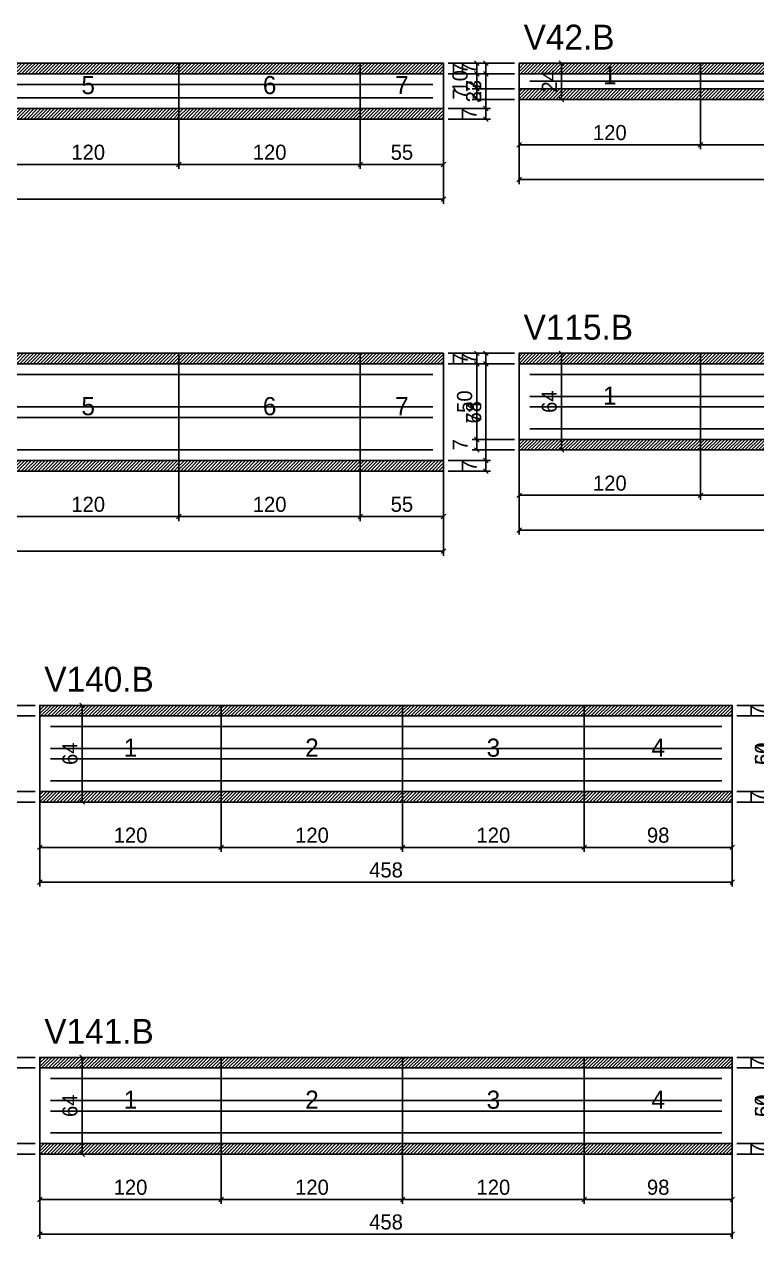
# Model space of a CAD drawing. Extents: x -9000 to 3070, y -4815 to 1250.
# Drawn here: x 701 to 1185, y -1024 to -220 of the extents above; entities that cross this region are included whole.
import ezdxf
from ezdxf.enums import TextEntityAlignment as Align

# ---------------------------------------------------------------- set-up
doc = ezdxf.new("R2010")
doc.units = 0
for name, color, linetype in [('5', 5, 'Continuous'), ('COTA', 241, 'Continuous'), ('NOMENCLATURA', 7, 'Continuous'), ('Painéis', 200, 'Continuous'), ('SARR_2.2x5', 40, 'Continuous'), ('SARR_2.2x7', 40, 'Continuous'), ('SCO-___-LAJ', 224, 'Continuous')]:
    doc.layers.add(name, color=color, linetype=linetype)
doc.dimstyles.new('PAINEL', dxfattribs={"dimtxt": 10, "dimasz": 3, "dimexe": 3, "dimexo": 3, "dimgap": 3, "dimtad": 1, "dimblk": 'OBLIQUE', "dimblk1": 'OBLIQUE', "dimcen": 2.5, "dimclrd": 4, "dimclre": 4, "dimclrt": 240, "dimazin": 3, "dimtfac": 1, "dimtmove": 0, "dimatfit": 3})

# ---------------------------------------------------------------- blocks, each defined once
blk = doc.blocks.new('_OBLIQUE')
at = {"color": 0, "linetype": 'BYBLOCK'}
blk.add_line((-0.5, -0.5), (0.5, 0.5), dxfattribs=at)

msp = doc.modelspace()

# ---------------------------------------------------------------- hatches: boundary and pattern name
at = {"layer": 'COTA'}
h = msp.add_hatch(dxfattribs=at)
h.set_pattern_fill('ANSI31', scale=0.5)
h.paths.add_polyline_path([(683, -253), (803, -253), (803, -246), (683, -246)])
h = msp.add_hatch(dxfattribs=at)
h.set_pattern_fill('ANSI31', scale=0.5)
h.paths.add_polyline_path([(803, -253), (923, -253), (923, -246), (803, -246)])
h = msp.add_hatch(dxfattribs=at)
h.set_pattern_fill('ANSI31', scale=0.5)
h.paths.add_polyline_path([(923, -253), (978, -253), (978, -246), (923, -246)])
h = msp.add_hatch(dxfattribs=at)
h.set_pattern_fill('ANSI31', scale=0.5)
h.paths.add_polyline_path([(1028, -253), (1148, -253), (1148, -246), (1028, -246)])
h = msp.add_hatch(dxfattribs=at)
h.set_pattern_fill('ANSI31', scale=0.5)
h.paths.add_polyline_path([(1148, -253), (1268, -253), (1268, -246), (1148, -246)])
h = msp.add_hatch(dxfattribs=at)
h.set_pattern_fill('ANSI31', scale=0.5)
h.paths.add_polyline_path([(1028, -270), (1148, -270), (1148, -263), (1028, -263)])
h = msp.add_hatch(dxfattribs=at)
h.set_pattern_fill('ANSI31', scale=0.5)
h.paths.add_polyline_path([(1148, -270), (1268, -270), (1268, -263), (1148, -263)])
h = msp.add_hatch(dxfattribs=at)
h.set_pattern_fill('ANSI31', scale=0.5)
h.paths.add_polyline_path([(683, -283), (803, -283), (803, -276), (683, -276)])
h = msp.add_hatch(dxfattribs=at)
h.set_pattern_fill('ANSI31', scale=0.5)
h.paths.add_polyline_path([(803, -283), (923, -283), (923, -276), (803, -276)])
h = msp.add_hatch(dxfattribs=at)
h.set_pattern_fill('ANSI31', scale=0.5)
h.paths.add_polyline_path([(923, -283), (978, -283), (978, -276), (923, -276)])
h = msp.add_hatch(dxfattribs=at)
h.set_pattern_fill('ANSI31', scale=0.5)
h.paths.add_polyline_path([(683, -445), (803, -445), (803, -438), (683, -438)])
h = msp.add_hatch(dxfattribs=at)
h.set_pattern_fill('ANSI31', scale=0.5)
h.paths.add_polyline_path([(803, -445), (923, -445), (923, -438), (803, -438)])
h = msp.add_hatch(dxfattribs=at)
h.set_pattern_fill('ANSI31', scale=0.5)
h.paths.add_polyline_path([(923, -445), (978, -445), (978, -438), (923, -438)])
h = msp.add_hatch(dxfattribs=at)
h.set_pattern_fill('ANSI31', scale=0.5)
h.paths.add_polyline_path([(1028, -445), (1148, -445), (1148, -438), (1028, -438)])
h = msp.add_hatch(dxfattribs=at)
h.set_pattern_fill('ANSI31', scale=0.5)
h.paths.add_polyline_path([(1148, -445), (1268, -445), (1268, -438), (1148, -438)])
h = msp.add_hatch(dxfattribs=at)
h.set_pattern_fill('ANSI31', scale=0.5)
h.paths.add_polyline_path([(1028, -502), (1148, -502), (1148, -495), (1028, -495)])
h = msp.add_hatch(dxfattribs=at)
h.set_pattern_fill('ANSI31', scale=0.5)
h.paths.add_polyline_path([(1148, -502), (1268, -502), (1268, -495), (1148, -495)])
h = msp.add_hatch(dxfattribs=at)
h.set_pattern_fill('ANSI31', scale=0.5)
h.paths.add_polyline_path([(683, -516), (803, -516), (803, -509), (683, -509)])
h = msp.add_hatch(dxfattribs=at)
h.set_pattern_fill('ANSI31', scale=0.5)
h.paths.add_polyline_path([(803, -516), (923, -516), (923, -509), (803, -509)])
h = msp.add_hatch(dxfattribs=at)
h.set_pattern_fill('ANSI31', scale=0.5)
h.paths.add_polyline_path([(923, -516), (978, -516), (978, -509), (923, -509)])
h = msp.add_hatch(dxfattribs=at)
h.set_pattern_fill('ANSI31', scale=0.5)
h.paths.add_polyline_path([(711, -678), (831, -678), (831, -671), (711, -671)])
h = msp.add_hatch(dxfattribs=at)
h.set_pattern_fill('ANSI31', scale=0.5)
h.paths.add_polyline_path([(831, -678), (951, -678), (951, -671), (831, -671)])
h = msp.add_hatch(dxfattribs=at)
h.set_pattern_fill('ANSI31', scale=0.5)
h.paths.add_polyline_path([(951, -678), (1071, -678), (1071, -671), (951, -671)])
h = msp.add_hatch(dxfattribs=at)
h.set_pattern_fill('ANSI31', scale=0.5)
h.paths.add_polyline_path([(1071, -678), (1169, -678), (1169, -671), (1071, -671)])
h = msp.add_hatch(dxfattribs=at)
h.set_pattern_fill('ANSI31', scale=0.5)
h.paths.add_polyline_path([(711, -735), (831, -735), (831, -728), (711, -728)])
h = msp.add_hatch(dxfattribs=at)
h.set_pattern_fill('ANSI31', scale=0.5)
h.paths.add_polyline_path([(831, -735), (951, -735), (951, -728), (831, -728)])
h = msp.add_hatch(dxfattribs=at)
h.set_pattern_fill('ANSI31', scale=0.5)
h.paths.add_polyline_path([(951, -735), (1071, -735), (1071, -728), (951, -728)])
h = msp.add_hatch(dxfattribs=at)
h.set_pattern_fill('ANSI31', scale=0.5)
h.paths.add_polyline_path([(1071, -735), (1169, -735), (1169, -728), (1071, -728)])
h = msp.add_hatch(dxfattribs=at)
h.set_pattern_fill('ANSI31', scale=0.5)
h.paths.add_polyline_path([(711, -911), (831, -911), (831, -904), (711, -904)])
h = msp.add_hatch(dxfattribs=at)
h.set_pattern_fill('ANSI31', scale=0.5)
h.paths.add_polyline_path([(831, -911), (951, -911), (951, -904), (831, -904)])
h = msp.add_hatch(dxfattribs=at)
h.set_pattern_fill('ANSI31', scale=0.5)
h.paths.add_polyline_path([(951, -911), (1071, -911), (1071, -904), (951, -904)])
h = msp.add_hatch(dxfattribs=at)
h.set_pattern_fill('ANSI31', scale=0.5)
h.paths.add_polyline_path([(1071, -911), (1169, -911), (1169, -904), (1071, -904)])
h = msp.add_hatch(dxfattribs=at)
h.set_pattern_fill('ANSI31', scale=0.5)
h.paths.add_polyline_path([(711, -968), (831, -968), (831, -961), (711, -961)])
h = msp.add_hatch(dxfattribs=at)
h.set_pattern_fill('ANSI31', scale=0.5)
h.paths.add_polyline_path([(831, -968), (951, -968), (951, -961), (831, -961)])
h = msp.add_hatch(dxfattribs=at)
h.set_pattern_fill('ANSI31', scale=0.5)
h.paths.add_polyline_path([(951, -968), (1071, -968), (1071, -961), (951, -961)])
h = msp.add_hatch(dxfattribs=at)
h.set_pattern_fill('ANSI31', scale=0.5)
h.paths.add_polyline_path([(1071, -968), (1169, -968), (1169, -961), (1071, -961)])

# ---------------------------------------------------------------- linework, layer by layer
at = {"layer": 'Painéis'}
for p, q in [((683, -253), (803, -253)), ((803, -276), (803, -253)), ((803, -276), (803, -253)), ((803, -253), (923, -253)), ((803, -276), (803, -253)), ((923, -276), (923, -253)), ((923, -276), (923, -253)), ((923, -253), (978, -253)), ((923, -276), (923, -253)), ((978, -276), (978, -253)), ((1028, -253), (1148, -253)), ((1028, -263), (1028, -253)), ((1148, -263), (1148, -253)), ((1148, -263), (1148, -253)), ((1148, -253), (1268, -253)), ((1148, -263), (1148, -253)), ((1028, -263), (1148, -263)), ((1148, -263), (1268, -263)), ((683, -276), (803, -276)), ((803, -276), (923, -276)), ((923, -276), (978, -276)), ((683, -445), (803, -445)), ((803, -509), (803, -445)), ((803, -509), (803, -445)), ((803, -445), (923, -445)), ((803, -509), (803, -445)), ((923, -509), (923, -445)), ((923, -509), (923, -445)), ((923, -445), (978, -445)), ((923, -509), (923, -445)), ((978, -509), (978, -445)), ((1028, -445), (1148, -445)), ((1028, -495), (1028, -445)), ((1148, -495), (1148, -445)), ((1148, -495), (1148, -445)), ((1148, -445), (1268, -445)), ((1148, -495), (1148, -445)), ((1028, -495), (1148, -495)), ((1148, -495), (1268, -495)), ((683, -509), (803, -509)), ((803, -509), (923, -509)), ((923, -509), (978, -509)), ((711, -678), (831, -678)), ((711, -728), (711, -678)), ((831, -728), (831, -678)), ((831, -728), (831, -678)), ((831, -678), (951, -678)), ((831, -728), (831, -678)), ((951, -728), (951, -678)), ((951, -728), (951, -678)), ((951, -678), (1071, -678)), ((951, -728), (951, -678)), ((1071, -728), (1071, -678)), ((1071, -728), (1071, -678)), ((1071, -678), (1169, -678)), ((1071, -728), (1071, -678)), ((1169, -728), (1169, -678)), ((711, -728), (831, -728)), ((831, -728), (951, -728)), ((951, -728), (1071, -728)), ((1071, -728), (1169, -728)), ((711, -911), (831, -911)), ((711, -961), (711, -911)), ((831, -961), (831, -911)), ((831, -961), (831, -911)), ((831, -911), (951, -911)), ((831, -961), (831, -911)), ((951, -961), (951, -911)), ((951, -961), (951, -911)), ((951, -911), (1071, -911)), ((951, -961), (951, -911)), ((1071, -961), (1071, -911)), ((1071, -961), (1071, -911)), ((1071, -911), (1169, -911)), ((1071, -961), (1071, -911)), ((1169, -961), (1169, -911)), ((711, -961), (831, -961)), ((831, -961), (951, -961)), ((951, -961), (1071, -961)), ((1071, -961), (1169, -961))]:
    msp.add_line(p, q, dxfattribs=at)
at = {"layer": 'SARR_2.2x5'}
for points in [[(1035, -258), (1148, -258)], [(1035, -258), (1148, -258)], [(1148, -258), (1268, -258)], [(1148, -258), (1268, -258)]]:
    msp.add_lwpolyline(points, dxfattribs=at)
at = {"layer": 'SARR_2.2x7'}
for points in [[(683, -260), (803, -260)], [(683, -260), (803, -260)], [(803, -260), (923, -260)], [(803, -260), (923, -260)], [(923, -260), (971, -260)], [(923, -260), (971, -260)], [(683, -269), (803, -269)], [(683, -269), (803, -269)], [(803, -269), (923, -269)], [(803, -269), (923, -269)], [(923, -269), (971, -269)], [(923, -269), (971, -269)], [(683, -452), (803, -452)], [(683, -452), (803, -452)], [(803, -452), (923, -452)], [(803, -452), (923, -452)], [(923, -452), (971, -452)], [(923, -452), (971, -452)], [(1035, -452), (1148, -452)], [(1035, -452), (1148, -452)], [(1148, -452), (1268, -452)], [(1148, -452), (1268, -452)], [(683, -473.5), (803, -473.5)], [(683, -473.5), (803, -473.5)], [(803, -473.5), (923, -473.5)], [(803, -473.5), (923, -473.5)], [(923, -473.5), (971, -473.5)], [(923, -473.5), (971, -473.5)], [(1035, -466.5), (1148, -466.5)], [(1035, -466.5), (1148, -466.5)], [(1035, -473.5), (1148, -473.5)], [(1035, -473.5), (1148, -473.5)], [(1148, -466.5), (1268, -466.5)], [(1148, -466.5), (1268, -466.5)], [(1148, -473.5), (1268, -473.5)], [(1148, -473.5), (1268, -473.5)], [(683, -480.5), (803, -480.5)], [(683, -480.5), (803, -480.5)], [(803, -480.5), (923, -480.5)], [(803, -480.5), (923, -480.5)], [(923, -480.5), (971, -480.5)], [(923, -480.5), (971, -480.5)], [(1035, -488), (1148, -488)], [(1035, -488), (1148, -488)], [(1148, -488), (1268, -488)], [(1148, -488), (1268, -488)], [(683, -502), (803, -502)], [(683, -502), (803, -502)], [(803, -502), (923, -502)], [(803, -502), (923, -502)], [(923, -502), (971, -502)], [(923, -502), (971, -502)], [(718, -685), (831, -685)], [(718, -685), (831, -685)], [(831, -685), (951, -685)], [(831, -685), (951, -685)], [(951, -685), (1071, -685)], [(951, -685), (1071, -685)], [(1071, -685), (1162, -685)], [(1071, -685), (1162, -685)], [(718, -699.5), (831, -699.5)], [(718, -699.5), (831, -699.5)], [(718, -706.5), (831, -706.5)], [(718, -706.5), (831, -706.5)], [(831, -699.5), (951, -699.5)], [(831, -699.5), (951, -699.5)], [(831, -706.5), (951, -706.5)], [(831, -706.5), (951, -706.5)], [(951, -699.5), (1071, -699.5)], [(951, -699.5), (1071, -699.5)], [(951, -706.5), (1071, -706.5)], [(951, -706.5), (1071, -706.5)], [(1071, -699.5), (1162, -699.5)], [(1071, -699.5), (1162, -699.5)], [(1071, -706.5), (1162, -706.5)], [(1071, -706.5), (1162, -706.5)], [(718, -721), (831, -721)], [(718, -721), (831, -721)], [(831, -721), (951, -721)], [(831, -721), (951, -721)], [(951, -721), (1071, -721)], [(951, -721), (1071, -721)], [(1071, -721), (1162, -721)], [(1071, -721), (1162, -721)], [(718, -918), (831, -918)], [(718, -918), (831, -918)], [(831, -918), (951, -918)], [(831, -918), (951, -918)], [(951, -918), (1071, -918)], [(951, -918), (1071, -918)], [(1071, -918), (1162, -918)], [(1071, -918), (1162, -918)], [(718, -932.5), (831, -932.5)], [(718, -932.5), (831, -932.5)], [(718, -939.5), (831, -939.5)], [(718, -939.5), (831, -939.5)], [(831, -932.5), (951, -932.5)], [(831, -932.5), (951, -932.5)], [(831, -939.5), (951, -939.5)], [(831, -939.5), (951, -939.5)], [(951, -932.5), (1071, -932.5)], [(951, -932.5), (1071, -932.5)], [(951, -939.5), (1071, -939.5)], [(951, -939.5), (1071, -939.5)], [(1071, -932.5), (1162, -932.5)], [(1071, -932.5), (1162, -932.5)], [(1071, -939.5), (1162, -939.5)], [(1071, -939.5), (1162, -939.5)], [(718, -954), (831, -954)], [(718, -954), (831, -954)], [(831, -954), (951, -954)], [(831, -954), (951, -954)], [(951, -954), (1071, -954)], [(951, -954), (1071, -954)], [(1071, -954), (1162, -954)], [(1071, -954), (1162, -954)]]:
    msp.add_lwpolyline(points, dxfattribs=at)
at = {"layer": 'SCO-___-LAJ'}
for points in [[(683, -253), (803, -253), (803, -246), (683, -246)], [(803, -253), (923, -253), (923, -246), (803, -246)], [(923, -253), (978, -253), (978, -246), (923, -246)], [(1028, -253), (1148, -253), (1148, -246), (1028, -246)], [(1148, -253), (1268, -253), (1268, -246), (1148, -246)], [(1028, -270), (1148, -270), (1148, -263), (1028, -263)], [(1148, -270), (1268, -270), (1268, -263), (1148, -263)], [(683, -283), (803, -283), (803, -276), (683, -276)], [(803, -283), (923, -283), (923, -276), (803, -276)], [(923, -283), (978, -283), (978, -276), (923, -276)], [(683, -445), (803, -445), (803, -438), (683, -438)], [(803, -445), (923, -445), (923, -438), (803, -438)], [(923, -445), (978, -445), (978, -438), (923, -438)], [(1028, -445), (1148, -445), (1148, -438), (1028, -438)], [(1148, -445), (1268, -445), (1268, -438), (1148, -438)], [(1028, -502), (1148, -502), (1148, -495), (1028, -495)], [(1148, -502), (1268, -502), (1268, -495), (1148, -495)], [(683, -516), (803, -516), (803, -509), (683, -509)], [(803, -516), (923, -516), (923, -509), (803, -509)], [(923, -516), (978, -516), (978, -509), (923, -509)], [(711, -678), (831, -678), (831, -671), (711, -671)], [(831, -678), (951, -678), (951, -671), (831, -671)], [(951, -678), (1071, -678), (1071, -671), (951, -671)], [(1071, -678), (1169, -678), (1169, -671), (1071, -671)], [(711, -735), (831, -735), (831, -728), (711, -728)], [(831, -735), (951, -735), (951, -728), (831, -728)], [(951, -735), (1071, -735), (1071, -728), (951, -728)], [(1071, -735), (1169, -735), (1169, -728), (1071, -728)], [(711, -911), (831, -911), (831, -904), (711, -904)], [(831, -911), (951, -911), (951, -904), (831, -904)], [(951, -911), (1071, -911), (1071, -904), (951, -904)], [(1071, -911), (1169, -911), (1169, -904), (1071, -904)], [(711, -968), (831, -968), (831, -961), (711, -961)], [(831, -968), (951, -968), (951, -961), (831, -961)], [(951, -968), (1071, -968), (1071, -961), (951, -961)], [(1071, -968), (1169, -968), (1169, -961), (1071, -961)]]:
    msp.add_lwpolyline(points, close=True, dxfattribs=at)

# ---------------------------------------------------------------- texts
at = {"layer": '5'}
for s, p in [('1', (1088, -254)), ('5', (743, -260.5)), ('6', (863, -260.5)), ('7', (950.5, -260.5)), ('1', (1088, -466)), ('5', (743, -473)), ('6', (863, -473)), ('7', (950.5, -473)), ('1', (771, -699)), ('2', (891, -699)), ('3', (1011, -699)), ('4', (1120, -699)), ('1', (771, -932)), ('2', (891, -932)), ('3', (1011, -932)), ('4', (1120, -932))]:
    msp.add_text(s, height=12, dxfattribs=at).set_placement(p, align=Align.MIDDLE_CENTER)
at = {"layer": 'NOMENCLATURA'}
for s, p in [('V42.B', (1031, -237)), ('V115.B', (1031, -429)), ('V140.B', (714, -662)), ('V141.B', (714, -895))]:
    msp.add_text(s, height=16.5, dxfattribs=at).set_placement(p)

# ---------------------------------------------------------------- dimensions: what is measured, and where the dimension line sits
at = {"layer": 'COTA'}
for base, p1, p2 in [((1006, -283), (978, -283), (978, -246)), ((1006, -253), (978, -253), (978, -246)), ((1000, -253), (1028, -253), (1028, -246)), ((1056, -270), (1028, -270), (1028, -246)), ((1006, -276), (978, -276), (978, -253)), ((1000, -263), (1028, -263), (1028, -253)), ((1000, -270), (1028, -270), (1028, -263)), ((1006, -283), (978, -283), (978, -276)), ((1006, -516), (978, -516), (978, -438)), ((1006, -445), (978, -445), (978, -438)), ((1000, -445), (1028, -445), (1028, -438)), ((1056, -502), (1028, -502), (1028, -438)), ((1006, -509), (978, -509), (978, -445)), ((1000, -495), (1028, -495), (1028, -445)), ((1000, -502), (1028, -502), (1028, -495)), ((1006, -516), (978, -516), (978, -509)), ((683, -678), (711, -678), (711, -671)), ((739, -735), (711, -735), (711, -671)), ((1197, -735), (1169, -735), (1169, -671)), ((1197, -678), (1169, -678), (1169, -671)), ((683, -728), (711, -728), (711, -678)), ((1197, -728), (1169, -728), (1169, -678)), ((683, -735), (711, -735), (711, -728)), ((1197, -735), (1169, -735), (1169, -728)), ((683, -911), (711, -911), (711, -904)), ((739, -968), (711, -968), (711, -904)), ((1197, -968), (1169, -968), (1169, -904)), ((1197, -911), (1169, -911), (1169, -904)), ((683, -961), (711, -961), (711, -911)), ((1197, -961), (1169, -961), (1169, -911)), ((683, -968), (711, -968), (711, -961)), ((1197, -968), (1169, -968), (1169, -961))]:
    msp.add_linear_dim(base=base, p1=p1, p2=p2, angle=90, dimstyle='PAINEL', dxfattribs=at).render()
for base, p1, p2 in [((1028, -300), (1028, -263), (1148, -263)), ((1028, -323), (1028, -263), (1803, -263)), ((1148, -300), (1148, -263), (1268, -263)), ((203, -336), (203, -276), (978, -276)), ((683, -313), (683, -276), (803, -276)), ((803, -313), (803, -276), (923, -276)), ((923, -313), (923, -276), (978, -276)), ((1028, -532), (1028, -495), (1148, -495)), ((1028, -555), (1028, -495), (1803, -495)), ((1148, -532), (1148, -495), (1268, -495)), ((203, -569), (203, -509), (978, -509)), ((683, -546), (683, -509), (803, -509)), ((803, -546), (803, -509), (923, -509)), ((923, -546), (923, -509), (978, -509)), ((711, -765), (711, -728), (831, -728)), ((711, -788), (711, -728), (1169, -728)), ((831, -765), (831, -728), (951, -728)), ((951, -765), (951, -728), (1071, -728)), ((1071, -765), (1071, -728), (1169, -728)), ((711, -998), (711, -961), (831, -961)), ((711, -1021), (711, -961), (1169, -961)), ((831, -998), (831, -961), (951, -961)), ((951, -998), (951, -961), (1071, -961)), ((1071, -998), (1071, -961), (1169, -961))]:
    msp.add_linear_dim(base=base, p1=p1, p2=p2, dimstyle='PAINEL', dxfattribs=at).render()

doc.saveas('drawing.dxf')
